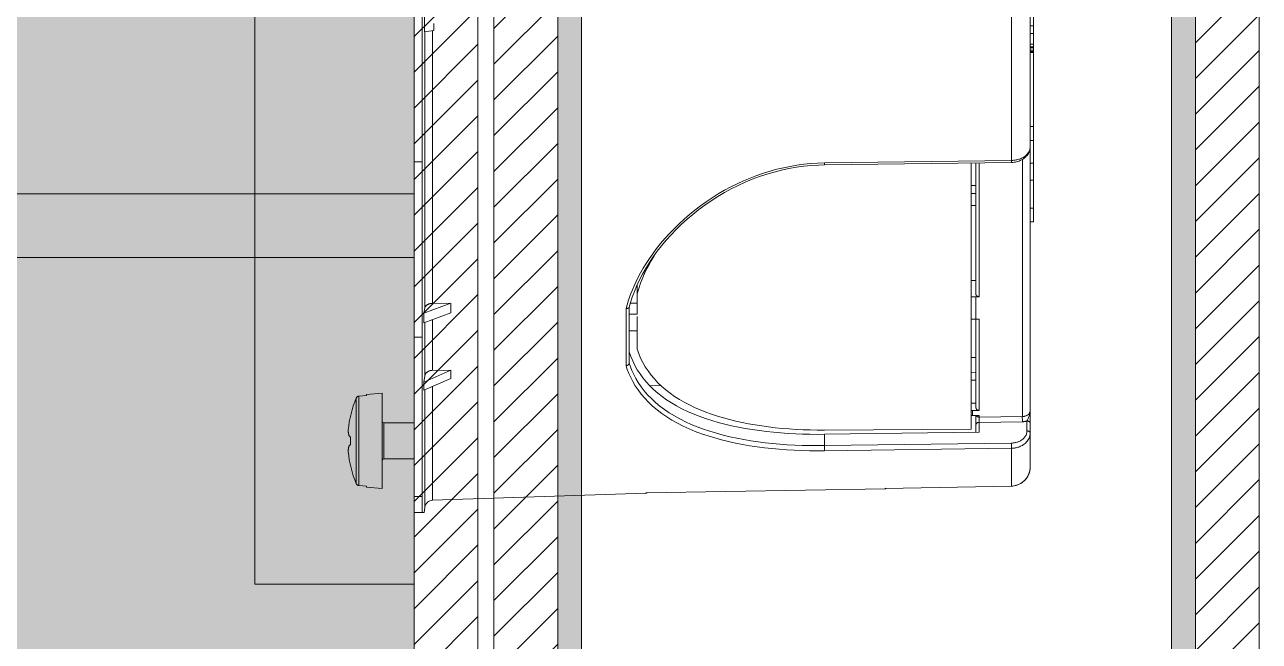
# Model space of a CAD drawing. Header units: millimetres. Extents: x -853320 to 19484, y -510814 to 9708.
# Drawn here: x 14909.4 to 14986.9, y 7442.2 to 7480.9 of the extents above; entities that cross this region are included whole.
import ezdxf

# ---------------------------------------------------------------- set-up
doc = ezdxf.new("R2010")
doc.units = ezdxf.units.MM
doc.layers.add('.', color=8, linetype='Continuous')
doc.layers.add('TRATTEGGI - Hatch', color=7, linetype='Continuous')
for name, color, linetype, lineweight in [('F_BETACRYL o CORIAN', 123, 'Continuous', 5), ('F_DIBOND_soffitto_cassone', 7, 'Continuous', 5), ('F_ELETTRICO', 22, 'Continuous', 5), ('F_Iluminazione', 170, 'Continuous', 5), ('F_IMPIANTO IDRAULICO', 7, 'Continuous', 5), ('F_MINERAL WALL', 6, 'Continuous', 5), ('F_SANITARI', 5, 'Continuous', 5), ('F_TUBOLARE sez.40x40', 7, 'Continuous', 5)]:
    doc.layers.add(name, color=color, linetype=linetype, lineweight=lineweight)
pattern_1 = [(45, (853.4978, -644), (-1.122532015, 1.122532015), [])]

# ---------------------------------------------------------------- blocks, each defined once
blk = doc.blocks.new('MOBILE LAVABO_bagno doppia_pianta_rev.02')
at = {"layer": '.', "lineweight": 5, "transparency": 33554687}
h = blk.add_hatch(color=256, dxfattribs=at)
h.dxf.hatch_style = 1
edge = h.paths.add_edge_path(flags=16)
edge.add_line((4934.269, -5797.197), (4934.269, -6079.197))
edge.add_arc((4925.269, -6079.197), 9, -90, 0, ccw=False)
edge.add_line((4925.269, -6088.197), (4503.269, -6088.197))
edge.add_arc((4503.269, -6079.197), 9, 180, 270, ccw=False)
edge.add_line((4494.269, -6079.197), (4494.269, -5797.197))
edge.add_arc((4503.269, -5797.197), 9, 90, 180, ccw=False)
edge.add_line((4503.269, -5788.197), (4925.269, -5788.197))
edge.add_arc((4925.269, -5797.197), 9, 0, 90, ccw=False)
h.paths.add_polyline_path([(4314.269, -6188.197), (5114.269, -6188.197), (5114.269, -5668.197), (4314.269, -5668.197)])
at = {"layer": 'TRATTEGGI - Hatch', "transparency": 33554687}
h = blk.add_hatch(color=1, dxfattribs=at)
h.dxf.hatch_style = 1
h.set_gradient(color1=(192, 192, 192), color2=(255, 255, 0), rotation=180, name='INVCURVED')
h.paths.add_polyline_path([(5114.269, -6076.697), (4314.269, -6076.697), (4314.269, -6080.697), (5114.269, -6080.697)])
at = {"layer": 'F_BETACRYL o CORIAN'}
blk.add_lwpolyline([(4314.269, -6188.197), (5114.269, -6188.197), (5114.269, -5668.197), (4314.269, -5668.197)], close=True, dxfattribs=at)
at = {"layer": 'F_Iluminazione'}
blk.add_lwpolyline([(5114.269, -6076.697), (4314.269, -6076.697), (4314.269, -6080.697), (5114.269, -6080.697)], close=True, dxfattribs=at)
blk = doc.blocks.new('SCATOLA INCASSO_1 P_sezione e pianta')
at = {"layer": 'F_ELETTRICO', "transparency": 33554508}
h = blk.add_hatch(color=5, dxfattribs=at)
h.dxf.hatch_style = 1
h.paths.add_polyline_path([(55422.364, -13644.128), (55432.364, -13644.128), (55432.364, -13724.128), (55422.364, -13724.128)])
at = {"layer": 'F_ELETTRICO'}
for p, q in [((55432.364, -13719.628), (55432.364, -13648.628)), ((55432.864, -13719.628), (55432.864, -13648.628)), ((55469.815, -13660.994), (55469.815, -13697.529)), ((55433.017, -13689.463), (55433.017, -13678.793)), ((55470.994, -13716.768), (55470.994, -13686.067)), ((55471.194, -13686.376), (55471.194, -13701.372)), ((55433.585, -13689.374), (55433.017, -13689.463)), ((55433.029, -13706.789), (55433.029, -13689.463)), ((55433.518, -13706.503), (55433.518, -13689.385)), ((55433.585, -13689.374), (55433.585, -13688.937)), ((55471.194, -13689.071), (55470.994, -13689.071)), ((55470.994, -13689.566), (55471.194, -13689.566)), ((55470.994, -13690.238), (55471.194, -13690.238)), ((55470.994, -13690.405), (55471.194, -13690.405)), ((55470.994, -13690.464), (55471.194, -13690.464)), ((55470.994, -13690.61), (55471.194, -13690.61)), ((55470.994, -13690.699), (55471.194, -13690.699)), ((55470.994, -13690.744), (55471.194, -13690.744)), ((55470.994, -13695.397), (55471.194, -13695.397)), ((55470.994, -13696.281), (55471.194, -13696.281)), ((55432.864, -13697.61), (55432.364, -13697.61)), ((55469.815, -13697.529), (55458.097, -13697.686)), ((55458.097, -13697.81), (55469.814, -13697.653)), ((55458.098, -13697.741), (55458.097, -13697.686)), ((55467.294, -13714.395), (55467.294, -13697.687)), ((55467.594, -13705.943), (55467.594, -13697.683)), ((55467.797, -13706.08), (55467.797, -13697.68)), ((55469.815, -13697.584), (55469.815, -13697.529)), ((55470.503, -13697.467), (55470.503, -13713.605)), ((55470.994, -13697.695), (55471.194, -13697.695)), ((55470.994, -13698.756), (55471.194, -13698.756)), ((55467.294, -13699.108), (55467.594, -13699.11)), ((55467.294, -13699.608), (55467.594, -13699.61)), ((55467.594, -13700.35), (55467.294, -13700.347)), ((55470.994, -13700.524), (55471.194, -13700.524)), ((55470.994, -13701.372), (55471.194, -13701.372)), ((55446.346, -13707.172), (55446.346, -13705.342)), ((55467.294, -13705.07), (55467.594, -13705.068)), ((55432.976, -13707.116), (55434.664, -13706.49)), ((55434.664, -13706.49), (55433.469, -13706.503)), ((55434.664, -13707.102), (55434.664, -13706.49)), ((55446.346, -13706.482), (55445.915, -13706.484)), ((55467.797, -13706.08), (55467.294, -13706.086)), ((55467.594, -13707.496), (55467.594, -13706.082)), ((55432.976, -13707.116), (55433.029, -13706.789)), ((55432.976, -13707.729), (55434.664, -13707.102)), ((55432.976, -13707.729), (55432.976, -13707.116)), ((55445.65, -13706.827), (55445.65, -13710.413)), ((55445.846, -13706.724), (55445.846, -13710.248)), ((55446.346, -13707.172), (55445.846, -13707.175)), ((55433.029, -13711.05), (55433.029, -13707.709)), ((55433.518, -13710.71), (55433.518, -13707.528)), ((55446.346, -13708.385), (55446.346, -13707.325)), ((55467.294, -13707.5), (55467.797, -13707.494)), ((55467.594, -13713.036), (55467.594, -13707.496)), ((55467.797, -13713.219), (55467.797, -13707.494)), ((55432.364, -13708.628), (55432.864, -13708.628)), ((55446.346, -13708.225), (55445.846, -13708.229)), ((55446.346, -13709.37), (55446.346, -13708.385)), ((55467.594, -13709.898), (55467.294, -13709.9)), ((55432.976, -13711.441), (55434.664, -13710.694)), ((55432.976, -13711.441), (55433.029, -13711.05)), ((55434.664, -13710.694), (55433.469, -13710.71)), ((55434.664, -13710.694), (55434.664, -13711.208)), ((55467.294, -13710.852), (55467.594, -13710.85)), ((55432.976, -13711.955), (55434.664, -13711.208)), ((55432.976, -13711.955), (55432.976, -13711.441)), ((55433.029, -13719.305), (55433.029, -13711.931)), ((55433.518, -13718.858), (55433.518, -13711.715)), ((55447.135, -13711.671), (55447.832, -13711.659)), ((55467.294, -13711.32), (55467.594, -13711.314)), ((55428.727, -13717.812), (55428.727, -13712.443)), ((55429.364, -13712.278), (55428.893, -13712.32)), ((55428.893, -13717.936), (55428.893, -13712.32)), ((55429.364, -13712.215), (55430.364, -13712.128)), ((55429.364, -13712.215), (55429.364, -13712.278)), ((55430.364, -13718.128), (55430.364, -13712.128)), ((55467.594, -13712.76), (55467.294, -13712.76)), ((55467.369, -13713.226), (55467.294, -13713.226)), ((55467.797, -13713.219), (55467.369, -13713.226)), ((55467.369, -13713.544), (55467.369, -13713.226)), ((55467.595, -13713.055), (55467.594, -13713.036)), ((55430.464, -13714.003), (55432.364, -13714.003)), ((55430.464, -13714.003), (55430.464, -13716.253)), ((55467.369, -13713.544), (55467.294, -13713.544)), ((55467.369, -13713.544), (55467.797, -13713.537)), ((55467.594, -13714.594), (55467.594, -13713.541)), ((55467.794, -13713.969), (55470.506, -13713.933)), ((55467.794, -13714.591), (55467.794, -13713.969)), ((55467.795, -13713.916), (55467.796, -13713.853)), ((55467.796, -13713.853), (55467.797, -13713.787)), ((55467.797, -13713.642), (55467.797, -13713.537)), ((55467.797, -13713.642), (55470.503, -13713.605)), ((55467.797, -13713.648), (55467.797, -13713.642)), ((55467.798, -13713.665), (55467.797, -13713.648)), ((55467.797, -13713.787), (55467.798, -13713.726)), ((55467.798, -13713.687), (55467.798, -13713.665)), ((55467.798, -13713.726), (55467.798, -13713.687)), ((55470.502, -13713.709), (55470.502, -13713.654)), ((55470.503, -13713.772), (55470.502, -13713.709)), ((55470.504, -13713.838), (55470.503, -13713.772)), ((55470.505, -13713.899), (55470.504, -13713.838)), ((55470.506, -13713.933), (55470.505, -13713.899)), ((55470.794, -13714.503), (55470.794, -13713.881)), ((55428.222, -13714.473), (55428.22, -13714.5)), ((55428.223, -13714.446), (55428.222, -13714.473)), ((55428.271, -13714.783), (55428.274, -13714.795)), ((55428.274, -13714.795), (55428.283, -13714.807)), ((55428.37, -13715.356), (55428.37, -13714.9)), ((55467.294, -13714.395), (55458.094, -13714.457)), ((55467.794, -13714.591), (55458.094, -13714.721)), ((55458.094, -13715.429), (55458.094, -13714.721)), ((55428.22, -13715.755), (55428.222, -13715.783)), ((55428.222, -13715.783), (55428.223, -13715.81)), ((55428.271, -13715.473), (55428.268, -13715.486)), ((55428.271, -13715.473), (55428.274, -13715.46)), ((55458.094, -13715.429), (55469.811, -13715.272)), ((55458.094, -13715.429), (55458.095, -13715.463)), ((55458.095, -13715.463), (55458.096, -13715.523)), ((55458.096, -13715.523), (55458.097, -13715.588)), ((55458.097, -13715.588), (55458.097, -13715.651)), ((55458.097, -13715.756), (55469.815, -13715.599)), ((55458.097, -13715.651), (55458.098, -13715.706)), ((55469.811, -13715.272), (55469.812, -13715.306)), ((55469.812, -13715.306), (55469.813, -13715.366)), ((55469.813, -13715.366), (55469.814, -13715.432)), ((55469.814, -13715.432), (55469.815, -13715.495)), ((55469.815, -13715.495), (55469.815, -13715.549)), ((55469.815, -13715.599), (55469.815, -13717.97)), ((55430.464, -13716.253), (55432.364, -13716.253)), ((55428.893, -13717.936), (55429.364, -13717.978)), ((55429.364, -13717.978), (55429.364, -13718.04)), ((55429.364, -13718.04), (55430.364, -13718.128)), ((55446.903, -13718.405), (55461.896, -13718.139)), ((55461.896, -13718.112), (55461.903, -13718.112)), ((55461.896, -13718.112), (55461.903, -13718.113)), ((55461.896, -13718.112), (55461.896, -13718.138)), ((55461.908, -13718.137), (55461.896, -13718.138)), ((55461.896, -13718.138), (55461.896, -13718.139)), ((55461.903, -13718.113), (55469.815, -13717.97)), ((55469.815, -13717.97), (55469.815, -13717.97)), ((55432.364, -13718.628), (55432.864, -13718.628)), ((55446.896, -13718.426), (55433.518, -13718.858)), ((55446.896, -13718.405), (55446.903, -13718.405)), ((55446.896, -13718.405), (55446.903, -13718.405)), ((55446.896, -13718.405), (55446.896, -13718.426)), ((55432.995, -13719.628), (55432.364, -13719.628)), ((55433.029, -13719.305), (55432.995, -13719.628))]:
    blk.add_line(p, q, dxfattribs=at)
at = {"layer": 'F_ELETTRICO', "color": 5}
blk.add_lwpolyline([(55422.364, -13644.128), (55432.364, -13644.128), (55432.364, -13724.128), (55422.364, -13724.128)], close=True, dxfattribs=at)
at = {"layer": 'F_ELETTRICO'}
for points in [[(55469.814, -13697.653), (55469.903, -13697.649), (55469.984, -13697.641), (55470.064, -13697.629), (55470.144, -13697.612), (55470.222, -13697.59), (55470.299, -13697.564), (55470.373, -13697.534), (55470.445, -13697.5), (55470.514, -13697.461), (55470.579, -13697.419), (55470.641, -13697.372), (55470.699, -13697.322), (55470.753, -13697.269), (55470.802, -13697.212), (55470.846, -13697.153), (55470.884, -13697.091), (55470.917, -13697.027), (55470.945, -13696.961), (55470.966, -13696.893), (55470.981, -13696.825), (55470.991, -13696.756), (55470.994, -13696.684)], [(55470.991, -13696.742), (55470.982, -13696.801), (55470.968, -13696.858), (55470.948, -13696.915), (55470.922, -13696.971), (55470.891, -13697.025), (55470.855, -13697.078), (55470.815, -13697.128), (55470.77, -13697.175), (55470.722, -13697.219), (55470.671, -13697.26), (55470.617, -13697.299), (55470.561, -13697.333), (55470.504, -13697.365), (55470.447, -13697.393), (55470.389, -13697.417), (55470.332, -13697.439), (55470.275, -13697.458), (55470.219, -13697.474), (55470.163, -13697.488), (55470.11, -13697.499), (55470.057, -13697.508), (55470.006, -13697.515), (55469.956, -13697.521), (55469.907, -13697.525), (55469.86, -13697.527), (55469.815, -13697.529)], [(55458.097, -13697.686), (55457.66, -13697.7), (55457.226, -13697.728), (55456.796, -13697.771), (55456.369, -13697.828), (55455.946, -13697.899), (55455.523, -13697.985), (55455.101, -13698.086), (55454.68, -13698.201), (55454.262, -13698.331), (55453.845, -13698.475), (55453.432, -13698.633), (55453.022, -13698.805), (55452.617, -13698.992), (55452.217, -13699.192), (55451.823, -13699.404), (55451.436, -13699.63), (55451.056, -13699.867), (55450.684, -13700.116), (55450.322, -13700.375), (55449.969, -13700.645), (55449.626, -13700.924), (55449.294, -13701.212), (55448.972, -13701.509), (55448.663, -13701.812), (55448.367, -13702.121), (55448.085, -13702.436), (55447.818, -13702.75), (55447.567, -13703.066), (55447.333, -13703.381), (55447.115, -13703.692), (55446.915, -13703.997), (55446.732, -13704.296), (55446.565, -13704.586), (55446.415, -13704.866), (55446.281, -13705.136)], [(55446.325, -13705.387), (55446.495, -13705.026), (55446.683, -13704.665), (55446.888, -13704.304), (55447.111, -13703.944), (55447.35, -13703.586), (55447.607, -13703.231), (55447.88, -13702.88), (55448.169, -13702.534), (55448.473, -13702.195), (55448.793, -13701.861), (55449.127, -13701.536), (55449.474, -13701.22), (55449.836, -13700.912), (55450.209, -13700.616), (55450.595, -13700.33), (55450.992, -13700.057), (55451.399, -13699.797), (55451.816, -13699.55), (55452.242, -13699.317), (55452.676, -13699.1), (55453.118, -13698.898), (55453.566, -13698.712), (55454.019, -13698.543), (55454.477, -13698.391), (55454.938, -13698.257), (55455.402, -13698.14), (55455.866, -13698.04), (55456.332, -13697.959), (55456.797, -13697.895), (55457.259, -13697.849), (55457.72, -13697.821), (55458.097, -13697.81)], [(55458.097, -13697.81), (55458.097, -13697.809), (55458.097, -13697.806), (55458.097, -13697.801), (55458.097, -13697.793), (55458.097, -13697.783), (55458.098, -13697.771), (55458.098, -13697.741)], [(55469.814, -13697.653), (55469.814, -13697.652), (55469.814, -13697.649), (55469.815, -13697.644), (55469.815, -13697.636), (55469.815, -13697.626), (55469.815, -13697.614), (55469.815, -13697.584)], [(55446.346, -13705.907), (55446.447, -13705.568), (55446.565, -13705.225), (55446.701, -13704.879), (55446.855, -13704.53), (55447.028, -13704.179), (55447.218, -13703.827), (55447.407, -13703.508)], [(55446.281, -13705.136), (55446.16, -13705.397), (55446.052, -13705.644), (55445.956, -13705.883), (55445.869, -13706.12), (55445.788, -13706.357), (55445.715, -13706.593), (55445.65, -13706.827)], [(55445.844, -13706.734), (55445.924, -13706.454), (55446.04, -13706.101), (55446.173, -13705.745), (55446.325, -13705.387)], [(55433.469, -13706.503), (55433.437, -13706.506), (55433.406, -13706.51), (55433.375, -13706.516), (55433.345, -13706.523), (55433.315, -13706.531), (55433.286, -13706.54), (55433.259, -13706.551), (55433.232, -13706.563), (55433.207, -13706.575), (55433.183, -13706.589), (55433.16, -13706.604), (55433.139, -13706.619), (55433.119, -13706.636), (55433.101, -13706.653), (55433.085, -13706.671), (55433.071, -13706.689), (55433.059, -13706.709), (55433.048, -13706.728), (55433.04, -13706.748), (55433.034, -13706.768), (55433.029, -13706.789)], [(55467.797, -13706.08), (55467.776, -13706.079), (55467.755, -13706.077), (55467.735, -13706.073), (55467.715, -13706.068), (55467.696, -13706.062), (55467.678, -13706.054), (55467.661, -13706.045), (55467.646, -13706.035), (55467.633, -13706.024), (55467.621, -13706.012), (55467.612, -13705.999), (55467.604, -13705.986), (55467.598, -13705.972), (55467.595, -13705.958), (55467.594, -13705.943)], [(55445.65, -13706.827), (55445.67, -13706.828), (55445.691, -13706.827), (55445.711, -13706.825), (55445.73, -13706.821), (55445.748, -13706.817), (55445.766, -13706.81), (55445.782, -13706.803), (55445.797, -13706.794), (55445.809, -13706.785), (55445.821, -13706.774), (55445.83, -13706.762), (55445.837, -13706.75), (55445.842, -13706.738), (55445.844, -13706.734)], [(55445.846, -13709.536), (55445.947, -13709.827), (55446.065, -13710.112), (55446.201, -13710.391), (55446.354, -13710.663), (55446.525, -13710.928), (55446.712, -13711.185), (55446.917, -13711.435), (55447.14, -13711.676), (55447.379, -13711.909), (55447.635, -13712.133), (55447.907, -13712.348), (55448.196, -13712.555), (55448.5, -13712.752), (55448.82, -13712.939), (55449.155, -13713.117), (55449.504, -13713.285), (55449.866, -13713.443), (55450.24, -13713.591), (55450.625, -13713.729), (55451.022, -13713.857), (55451.427, -13713.975), (55451.842, -13714.084), (55452.263, -13714.183), (55452.692, -13714.273), (55453.126, -13714.354), (55453.565, -13714.426), (55454.009, -13714.49), (55454.456, -13714.546), (55454.906, -13714.594), (55455.359, -13714.634), (55455.814, -13714.666), (55456.27, -13714.691), (55456.726, -13714.709), (55457.183, -13714.72), (55457.639, -13714.724), (55458.094, -13714.721)], [(55458.094, -13714.457), (55457.645, -13714.456), (55457.197, -13714.449), (55456.752, -13714.434), (55456.31, -13714.412), (55455.871, -13714.384), (55455.436, -13714.348), (55455.005, -13714.305), (55454.579, -13714.256), (55454.158, -13714.198), (55453.742, -13714.134), (55453.332, -13714.062), (55452.928, -13713.982), (55452.53, -13713.894), (55452.139, -13713.798), (55451.755, -13713.694), (55451.377, -13713.581), (55451.006, -13713.459), (55450.645, -13713.327), (55450.292, -13713.187), (55449.95, -13713.037), (55449.619, -13712.877), (55449.299, -13712.708), (55448.992, -13712.53), (55448.697, -13712.341), (55448.414, -13712.143), (55448.145, -13711.934), (55447.89, -13711.715), (55447.65, -13711.485), (55447.425, -13711.246), (55447.218, -13710.998), (55447.028, -13710.743), (55446.856, -13710.48), (55446.701, -13710.21), (55446.565, -13709.935), (55446.447, -13709.655), (55446.346, -13709.37)], [(55445.65, -13710.413), (55445.671, -13710.41), (55445.691, -13710.406), (55445.711, -13710.401), (55445.731, -13710.393), (55445.749, -13710.385), (55445.766, -13710.375), (55445.782, -13710.364), (55445.796, -13710.352), (55445.809, -13710.339), (55445.82, -13710.324), (55445.83, -13710.31), (55445.837, -13710.294), (55445.842, -13710.279), (55445.845, -13710.263), (55445.846, -13710.248)], [(55445.846, -13710.246), (55445.926, -13710.48), (55446.021, -13710.721), (55446.134, -13710.967), (55446.265, -13711.219), (55446.418, -13711.475), (55446.59, -13711.73), (55446.784, -13711.985), (55447.001, -13712.237), (55447.237, -13712.483), (55447.491, -13712.719), (55447.764, -13712.947), (55448.054, -13713.165), (55448.361, -13713.373), (55448.684, -13713.57), (55449.022, -13713.757), (55449.375, -13713.933), (55449.741, -13714.099), (55450.12, -13714.253), (55450.51, -13714.397), (55450.911, -13714.531), (55451.322, -13714.654), (55451.74, -13714.767), (55452.167, -13714.87), (55452.6, -13714.963), (55453.039, -13715.047), (55453.483, -13715.122), (55453.932, -13715.188), (55454.384, -13715.246), (55454.839, -13715.295), (55455.299, -13715.337), (55455.762, -13715.371), (55456.227, -13715.397), (55456.694, -13715.416), (55457.161, -13715.428), (55457.628, -13715.432), (55458.094, -13715.429)], [(55433.469, -13710.71), (55433.437, -13710.714), (55433.406, -13710.719), (55433.375, -13710.725), (55433.345, -13710.734), (55433.315, -13710.743), (55433.286, -13710.754), (55433.259, -13710.767), (55433.232, -13710.781), (55433.207, -13710.796), (55433.183, -13710.812), (55433.16, -13710.83), (55433.139, -13710.848), (55433.119, -13710.868), (55433.101, -13710.889), (55433.085, -13710.91), (55433.071, -13710.932), (55433.059, -13710.955), (55433.048, -13710.978), (55433.04, -13711.002), (55433.034, -13711.026), (55433.029, -13711.05)], [(55445.65, -13710.413), (55445.727, -13710.653), (55445.824, -13710.9), (55445.94, -13711.152), (55446.074, -13711.41), (55446.227, -13711.673), (55446.402, -13711.935), (55446.599, -13712.197), (55446.818, -13712.457), (55447.057, -13712.709), (55447.315, -13712.952), (55447.592, -13713.187), (55447.887, -13713.412), (55448.198, -13713.626), (55448.527, -13713.83), (55448.87, -13714.022), (55449.229, -13714.204), (55449.602, -13714.375), (55449.986, -13714.535), (55450.383, -13714.684), (55450.791, -13714.822), (55451.208, -13714.95), (55451.633, -13715.066), (55452.068, -13715.173), (55452.508, -13715.27), (55452.954, -13715.357), (55453.407, -13715.435), (55453.863, -13715.504), (55454.323, -13715.564), (55454.787, -13715.615), (55455.254, -13715.659), (55455.725, -13715.694), (55456.199, -13715.721), (55456.673, -13715.741), (55457.147, -13715.754), (55457.622, -13715.758), (55458.097, -13715.756)], [(55428.893, -13712.32), (55428.881, -13712.321), (55428.869, -13712.323), (55428.858, -13712.326), (55428.846, -13712.33), (55428.835, -13712.334), (55428.824, -13712.339), (55428.813, -13712.345), (55428.803, -13712.351), (55428.793, -13712.358), (55428.784, -13712.366), (55428.775, -13712.374), (55428.766, -13712.382), (55428.758, -13712.392), (55428.751, -13712.401), (55428.744, -13712.411), (55428.738, -13712.421), (55428.732, -13712.432), (55428.727, -13712.443)], [(55467.797, -13713.219), (55467.776, -13713.218), (55467.755, -13713.215), (55467.735, -13713.211), (55467.715, -13713.204), (55467.696, -13713.195), (55467.678, -13713.185), (55467.661, -13713.173), (55467.646, -13713.159), (55467.633, -13713.144), (55467.621, -13713.128), (55467.612, -13713.111), (55467.604, -13713.093), (55467.598, -13713.074), (55467.595, -13713.055)], [(55470.503, -13713.605), (55470.538, -13713.604), (55470.574, -13713.601), (55470.609, -13713.596), (55470.644, -13713.589), (55470.679, -13713.58), (55470.712, -13713.57), (55470.745, -13713.557), (55470.777, -13713.543), (55470.807, -13713.527), (55470.835, -13713.51), (55470.862, -13713.491), (55470.886, -13713.471), (55470.908, -13713.45), (55470.927, -13713.427), (55470.945, -13713.404), (55470.96, -13713.38), (55470.972, -13713.355), (55470.981, -13713.329), (55470.988, -13713.303), (55470.992, -13713.277), (55470.994, -13713.25)], [(55470.869, -13713.725), (55470.883, -13713.694), (55470.898, -13713.661), (55470.913, -13713.626), (55470.928, -13713.588), (55470.943, -13713.548), (55470.956, -13713.505), (55470.969, -13713.459), (55470.979, -13713.411), (55470.987, -13713.36), (55470.992, -13713.306), (55470.994, -13713.25)], [(55467.594, -13714.111), (55467.595, -13714.096), (55467.598, -13714.081), (55467.604, -13714.067), (55467.611, -13714.053), (55467.621, -13714.04), (55467.632, -13714.028), (55467.645, -13714.016), (55467.66, -13714.006), (55467.676, -13713.996), (55467.694, -13713.988), (55467.712, -13713.982), (55467.732, -13713.976), (55467.752, -13713.972), (55467.773, -13713.97), (55467.794, -13713.969)], [(55467.616, -13713.54), (55467.621, -13713.55), (55467.633, -13713.566), (55467.646, -13713.581), (55467.661, -13713.595), (55467.678, -13713.607), (55467.696, -13713.618), (55467.715, -13713.627), (55467.735, -13713.633), (55467.755, -13713.638), (55467.776, -13713.641), (55467.797, -13713.642)], [(55467.794, -13713.969), (55467.794, -13713.957), (55467.795, -13713.916)], [(55470.502, -13713.654), (55470.502, -13713.626), (55470.502, -13713.614), (55470.503, -13713.605)], [(55470.506, -13713.933), (55470.539, -13713.932), (55470.572, -13713.93), (55470.604, -13713.926), (55470.637, -13713.922), (55470.669, -13713.916), (55470.7, -13713.909), (55470.732, -13713.901), (55470.763, -13713.891), (55470.794, -13713.881)], [(55470.794, -13713.881), (55470.801, -13713.864), (55470.81, -13713.846), (55470.82, -13713.826), (55470.869, -13713.725)], [(55470.794, -13713.881), (55470.815, -13713.882), (55470.835, -13713.884), (55470.856, -13713.888), (55470.875, -13713.893), (55470.894, -13713.9), (55470.911, -13713.908), (55470.928, -13713.917), (55470.942, -13713.928), (55470.956, -13713.939), (55470.967, -13713.952), (55470.977, -13713.965), (55470.984, -13713.979), (55470.989, -13713.993), (55470.993, -13714.007), (55470.994, -13714.022)], [(55428.22, -13714.5), (55428.222, -13714.516), (55428.223, -13714.532), (55428.225, -13714.547), (55428.227, -13714.561), (55428.229, -13714.575), (55428.231, -13714.588), (55428.233, -13714.602), (55428.235, -13714.614), (55428.237, -13714.627), (55428.239, -13714.64), (55428.242, -13714.653), (55428.244, -13714.666), (55428.247, -13714.679), (55428.249, -13714.691), (55428.252, -13714.704), (55428.255, -13714.717), (55428.258, -13714.73), (55428.261, -13714.744), (55428.264, -13714.757), (55428.268, -13714.77), (55428.271, -13714.783)], [(55428.283, -13714.807), (55428.292, -13714.818), (55428.302, -13714.83), (55428.312, -13714.841), (55428.323, -13714.853), (55428.334, -13714.865), (55428.346, -13714.876), (55428.358, -13714.888), (55428.37, -13714.9)], [(55469.811, -13715.272), (55469.849, -13715.271), (55469.888, -13715.269), (55469.929, -13715.265), (55469.97, -13715.26), (55470.013, -13715.254), (55470.057, -13715.245), (55470.102, -13715.235), (55470.148, -13715.223), (55470.195, -13715.208), (55470.242, -13715.191), (55470.29, -13715.171), (55470.338, -13715.149), (55470.386, -13715.123), (55470.434, -13715.095), (55470.48, -13715.063), (55470.525, -13715.028), (55470.568, -13714.991), (55470.608, -13714.95), (55470.645, -13714.907), (55470.679, -13714.862), (55470.709, -13714.814), (55470.734, -13714.765), (55470.756, -13714.714), (55470.772, -13714.662), (55470.784, -13714.609), (55470.791, -13714.557), (55470.794, -13714.503)], [(55469.815, -13715.599), (55469.86, -13715.598), (55469.907, -13715.595), (55469.956, -13715.59), (55470.006, -13715.584), (55470.057, -13715.576), (55470.11, -13715.566), (55470.163, -13715.553), (55470.219, -13715.537), (55470.275, -13715.519), (55470.332, -13715.498), (55470.389, -13715.474), (55470.447, -13715.446), (55470.504, -13715.414), (55470.561, -13715.379), (55470.617, -13715.34), (55470.671, -13715.297), (55470.722, -13715.25), (55470.77, -13715.2), (55470.815, -13715.147), (55470.855, -13715.09), (55470.891, -13715.031), (55470.922, -13714.97), (55470.948, -13714.907), (55470.968, -13714.842), (55470.982, -13714.777), (55470.991, -13714.71), (55470.994, -13714.644)], [(55470.794, -13714.503), (55470.815, -13714.504), (55470.835, -13714.506), (55470.856, -13714.51), (55470.875, -13714.515), (55470.894, -13714.522), (55470.911, -13714.53), (55470.928, -13714.539), (55470.942, -13714.55), (55470.956, -13714.561), (55470.967, -13714.574), (55470.977, -13714.587), (55470.984, -13714.601), (55470.989, -13714.615), (55470.993, -13714.629), (55470.994, -13714.644)], [(55428.268, -13715.486), (55428.264, -13715.499), (55428.261, -13715.512), (55428.258, -13715.525), (55428.255, -13715.538), (55428.252, -13715.551), (55428.249, -13715.564), (55428.247, -13715.577), (55428.244, -13715.59), (55428.242, -13715.602), (55428.239, -13715.615), (55428.237, -13715.628), (55428.235, -13715.641), (55428.233, -13715.654), (55428.231, -13715.667), (55428.229, -13715.681), (55428.227, -13715.694), (55428.225, -13715.709), (55428.223, -13715.724), (55428.222, -13715.739), (55428.22, -13715.755)], [(55428.37, -13715.356), (55428.358, -13715.368), (55428.346, -13715.379), (55428.334, -13715.391), (55428.323, -13715.402), (55428.312, -13715.414), (55428.302, -13715.426), (55428.292, -13715.437), (55428.283, -13715.449), (55428.274, -13715.46)], [(55458.098, -13715.706), (55458.098, -13715.735), (55458.097, -13715.746), (55458.097, -13715.756)], [(55469.815, -13715.549), (55469.815, -13715.578), (55469.815, -13715.59), (55469.815, -13715.599)], [(55469.815, -13717.97), (55469.898, -13717.966), (55469.982, -13717.956), (55470.065, -13717.939), (55470.146, -13717.918), (55470.226, -13717.89), (55470.303, -13717.857), (55470.378, -13717.818), (55470.451, -13717.774), (55470.52, -13717.725), (55470.585, -13717.672), (55470.647, -13717.614), (55470.704, -13717.551), (55470.757, -13717.485), (55470.805, -13717.416), (55470.848, -13717.343), (55470.886, -13717.267), (55470.918, -13717.189), (55470.945, -13717.109), (55470.966, -13717.027), (55470.981, -13716.945)], [(55470.702, -13717.554), (55470.751, -13717.493), (55470.796, -13717.43), (55470.836, -13717.363), (55470.873, -13717.295), (55470.904, -13717.224), (55470.931, -13717.151), (55470.954, -13717.076), (55470.971, -13717), (55470.981, -13716.945)], [(55470.981, -13716.945), (55470.984, -13716.924), (55470.991, -13716.846), (55470.994, -13716.768)], [(55428.727, -13717.812), (55428.732, -13717.823), (55428.738, -13717.834), (55428.744, -13717.845), (55428.751, -13717.855), (55428.758, -13717.864), (55428.766, -13717.873), (55428.775, -13717.882), (55428.784, -13717.89), (55428.793, -13717.898), (55428.803, -13717.904), (55428.814, -13717.911), (55428.824, -13717.916), (55428.835, -13717.921), (55428.846, -13717.926), (55428.858, -13717.929), (55428.87, -13717.932), (55428.881, -13717.934), (55428.893, -13717.936)], [(55461.962, -13718.112), (55461.956, -13718.117), (55461.945, -13718.124), (55461.933, -13718.13), (55461.921, -13718.134), (55461.908, -13718.137)], [(55469.892, -13717.966), (55469.969, -13717.957), (55470.046, -13717.943), (55470.121, -13717.925), (55470.195, -13717.901), (55470.267, -13717.873), (55470.338, -13717.84), (55470.406, -13717.802), (55470.471, -13717.76), (55470.534, -13717.714), (55470.593, -13717.665), (55470.649, -13717.611)]]:
    blk.add_lwpolyline(points, dxfattribs=at)
for centre, radius, start, end in [((55435.164, -13715.128), 6.974, 157.36168, 174.38909), ((55430.464, -13713.903), 0.1, 180.0001, 270), ((55435.164, -13715.128), 6.974, 185.6109, 202.63832), ((55430.464, -13716.353), 0.1, 90, 179.9999), ((55461.894, -13718.039), 0.1, 271.0206, 313.11198), ((55433.526, -13719.358), 0.5, 91, 174), ((55446.894, -13718.326), 0.1, 271, 308.0076)]:
    blk.add_arc(centre, radius, start, end, dxfattribs=at)
blk = doc.blocks.new('BAGNO_camera doppia_rev.02_pianta')
at = {"layer": 'F_DIBOND_soffitto_cassone'}
h = blk.add_hatch(dxfattribs=at)
h.set_pattern_fill('ANSI31', color=1, scale=0.5)
h.set_pattern_definition(pattern_1)
h.paths.add_polyline_path([(32831.616, 22996.66), (32835.616, 22996.66), (32835.616, 22486.66), (32831.616, 22486.66)])
h = blk.add_hatch(dxfattribs=at)
h.set_pattern_fill('ANSI31', color=1, scale=0.5)
h.set_pattern_definition(pattern_1)
h.paths.add_polyline_path([(32875.616, 22996.66), (32879.616, 22996.66), (32879.616, 22486.66), (32875.616, 22486.66)])
at = {"layer": 'F_MINERAL WALL'}
h = blk.add_hatch(dxfattribs=at)
h.set_pattern_fill('ANSI31', color=256, scale=0.5)
h.set_pattern_definition(pattern_1)
h.paths.add_polyline_path([(32826.616, 22996.66), (32830.616, 22996.66), (32830.616, 22486.66), (32826.616, 22486.66)])
at = {"layer": 'F_TUBOLARE sez.40x40', "true_color": 0x636466}
h = blk.add_hatch(color=251, dxfattribs=at)
h.dxf.hatch_style = 1
h.paths.add_polyline_path([(32835.616, 22486.66), (32875.616, 22486.66), (32875.616, 22996.66), (32835.616, 22996.66)])
h.paths.add_polyline_path([(32837.116, 22486.66), (32874.116, 22486.66), (32874.116, 22996.66), (32837.116, 22996.66)], flags=17)
at = {"layer": 'F_DIBOND_soffitto_cassone', "color": 1}
for points in [[(32831.616, 22996.66), (32835.616, 22996.66), (32835.616, 22486.66), (32831.616, 22486.66)], [(32875.616, 22996.66), (32879.616, 22996.66), (32879.616, 22486.66), (32875.616, 22486.66)]]:
    blk.add_lwpolyline(points, close=True, dxfattribs=at)
at = {"layer": 'F_MINERAL WALL'}
blk.add_lwpolyline([(32826.616, 22996.66), (32830.616, 22996.66), (32830.616, 22486.66), (32826.616, 22486.66)], close=True, dxfattribs=at)
at = {"layer": 'F_SANITARI'}
blk.add_lwpolyline([(32826.616, 22486.66), (32879.616, 22486.66), (32879.616, 22996.66), (33673.616, 22996.66), (33673.616, 21811.66), (32826.616, 21811.66)], close=True, dxfattribs=at)
at = {"layer": 'F_TUBOLARE sez.40x40'}
for points in [[(32835.616, 22486.66), (32875.616, 22486.66), (32875.616, 22996.66), (32835.616, 22996.66)], [(32837.116, 22486.66), (32874.116, 22486.66), (32874.116, 22996.66), (32837.116, 22996.66)]]:
    blk.add_lwpolyline(points, close=True, dxfattribs=at)
at = {"layer": 'F_DIBOND_soffitto_cassone', "color": 1}
blk.add_blockref('SCATOLA INCASSO_1 P_sezione e pianta', (-22605.748, 36282.788), dxfattribs=at)

msp = doc.modelspace()

# ---------------------------------------------------------------- block references
at = {"layer": 'F_IMPIANTO IDRAULICO', "color": 1}
for name, p in [('BAGNO_camera doppia_rev.02_pianta', (-17892.766, -15112.845)), ('MOBILE LAVABO_bagno doppia_pianta_rev.02', (9819.582, 13547.012))]:
    msp.add_blockref(name, p, dxfattribs=at)

doc.saveas('drawing.dxf')
